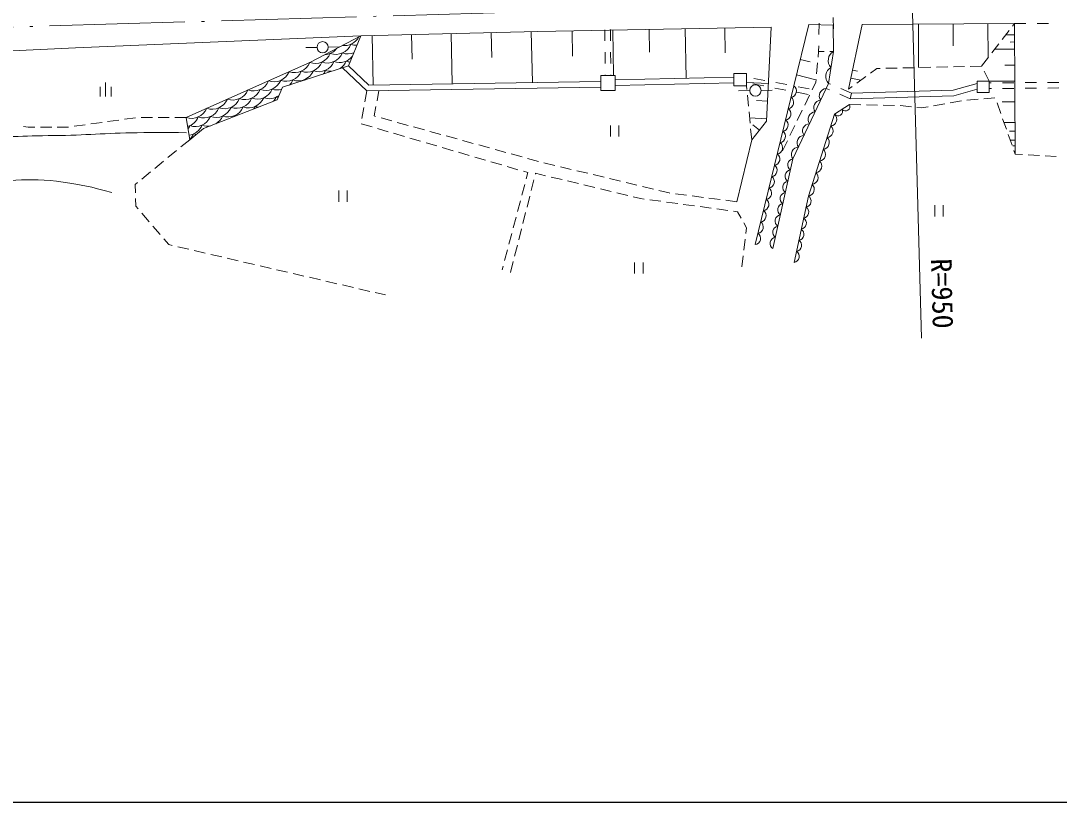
# Model space of a CAD drawing. Units: millimetres, scale not verified. Extents: x 40000 to 680000, y 20000 to 380000.
# Drawn here: x 172003 to 264193, y 205000 to 274344 of the extents above; entities that cross this region are included whole.
import ezdxf
from ezdxf.enums import TextEntityAlignment as Align

# ---------------------------------------------------------------- set-up
doc = ezdxf.new("R2010")
doc.units = ezdxf.units.MM
doc.header["$LTSCALE"] = 1000
doc.linetypes.add('LONG_DASHED_DOTTED', pattern=[15.25, 12, -1.5, 0.25, -1.5])
for name, color, linetype, lineweight in [('M-BGD', 7, 'Continuous', 13), ('M-BMK', 2, 'LONG_DASHED_DOTTED', 13), ('M-STR-HTXT', 7, 'Continuous', 13), ('M-TTL-BAND', 7, 'Continuous', 25)]:
    doc.layers.add(name, color=color, linetype=linetype, lineweight=lineweight)
doc.styles.add('ＭＳ ゴシック', font='')
doc.styles.get('ＭＳ ゴシック').set_extended_font_data('MS Gothic')

msp = doc.modelspace()

# ---------------------------------------------------------------- linework, layer by layer
at = {"layer": 'M-BGD'}
for p, q in [((241970, 274016), (240630, 268562)), ((244138, 273963), (241970, 274016)), ((242869, 274134), (242854, 273134)), ((244140, 273631), (244135, 274631)), ((244152, 271632), (244138, 273963)), ((246689, 274016), (245471, 268283)), ((260235, 274090), (246689, 274016)), ((251689, 274043), (251710, 270190)), ((254772, 274060), (254782, 272134)), ((257854, 274077), (257871, 271053)), ((260058, 273862), (260235, 274090)), ((260235, 274090), (261235, 274095)), ((260235, 274090), (260288, 262498)), ((262235, 274101), (263235, 274106)), ((202190, 273002), (176870, 271936)), ((197730, 270672), (202190, 273002)), ((202190, 273002), (201091, 270355)), ((217919, 273407), (202190, 273002)), ((203189, 273027), (203302, 268647)), ((206694, 273118), (206750, 270927)), ((210198, 273208), (210313, 268756)), ((213760, 273300), (213818, 271074)), ((217322, 273392), (217439, 268867)), ((238621, 273763), (217919, 273407)), ((220943, 273459), (220982, 271196)), ((223845, 273555), (223858, 272555)), ((224345, 273561), (224358, 272561)), ((224564, 273521), (224633, 269500)), ((227780, 273577), (227815, 271566)), ((230997, 273632), (231073, 269246)), ((234506, 273692), (234544, 271499)), ((238215, 265441), (238621, 273763)), ((259137, 272679), (259751, 273468)), ((260240, 273090), (259454, 273086)), ((197302, 271962), (198302, 271983)), ((199302, 272005), (200302, 272026)), ((242840, 272134), (242833, 271632)), ((244152, 271632), (244146, 272632)), ((258215, 271495), (258829, 272284)), ((260243, 272461), (259850, 272459)), ((176870, 271936), (159770, 271124)), ((223871, 271555), (223884, 270555)), ((224371, 271561), (224384, 270561)), ((242785, 271119), (242833, 271632)), ((242833, 271632), (243318, 271632)), ((243818, 271632), (244152, 271632)), ((257294, 270312), (257908, 271101)), ((260246, 271832), (258471, 271824)), ((186688, 265771), (197730, 270672)), ((201091, 270355), (195249, 268438)), ((202711, 268137), (200551, 270177)), ((241209, 270918), (242074, 270705)), ((242647, 269626), (242739, 270621)), ((249796, 270148), (248796, 270127)), ((251295, 270181), (250296, 270159)), ((252795, 270214), (251795, 270192)), ((254295, 270247), (253295, 270225)), ((255794, 270279), (254795, 270258)), ((257294, 270312), (256294, 270290)), ((257294, 270311), (257294, 270312)), ((260252, 270413), (259365, 270409)), ((223897, 269555), (223898, 269500)), ((224397, 269561), (224398, 269500)), ((235302, 269350), (224763, 269091)), ((238056, 269050), (237074, 269236)), ((240868, 269533), (242599, 269108)), ((245679, 269261), (246568, 269072)), ((245830, 269972), (246274, 269877)), ((247025, 269401), (246213, 268817)), ((248008, 270109), (247430, 269693)), ((248296, 270116), (248008, 270109)), ((257972, 268973), (257520, 269865)), ((179037, 267621), (179037, 268496)), ((179537, 267621), (179537, 268871)), ((180037, 267621), (180037, 268496)), ((195249, 268438), (194753, 267322)), ((223487, 268461), (202711, 268137)), ((235314, 268850), (224776, 268591)), ((238378, 268769), (236427, 268864)), ((236458, 268245), (236427, 268564)), ((237963, 268558), (236981, 268745)), ((237201, 254481), (240630, 268562)), ((239928, 268186), (238946, 268372)), ((240021, 268677), (239039, 268863)), ((241986, 268305), (241004, 268491)), ((242247, 268205), (242579, 268892)), ((242579, 268892), (242601, 269128)), ((243803, 268208), (243512, 268332)), ((243898, 268711), (243708, 268792)), ((245739, 267929), (244818, 268320)), ((245807, 268525), (245471, 268283)), ((260258, 268993), (257967, 268983)), ((258165, 268833), (257968, 268832)), ((258169, 268333), (257972, 268332)), ((260165, 268849), (259165, 268841)), ((260169, 268349), (259169, 268341)), ((262165, 268865), (261165, 268857)), ((262169, 268365), (261169, 268357)), ((264165, 268881), (263165, 268873)), ((264169, 268381), (263169, 268373)), ((202711, 268137), (202538, 267152)), ((203630, 267240), (203804, 268154)), ((235723, 268120), (236723, 268146)), ((236604, 266752), (236507, 267748)), ((237723, 268171), (238722, 268197)), ((241893, 267814), (240911, 268000)), ((241594, 266854), (242030, 267755)), ((245644, 267427), (244723, 267817)), ((245739, 267929), (245644, 267427)), ((254846, 267684), (245644, 267427)), ((256918, 268267), (254846, 267684)), ((255999, 267301), (256995, 267388)), ((257493, 267432), (258489, 267520)), ((194753, 267322), (188239, 264778)), ((202451, 266660), (202278, 265675)), ((203376, 265895), (203537, 266749)), ((238302, 267208), (237326, 267255)), ((245573, 266913), (246573, 266891)), ((247073, 266881), (248072, 266859)), ((248572, 266849), (249572, 266828)), ((250072, 266817), (250342, 266811)), ((250342, 266811), (251066, 266721)), ((251562, 266659), (251966, 266608)), ((251966, 266608), (252550, 266714)), ((253042, 266802), (254026, 266980)), ((254518, 267069), (255502, 267247)), ((258671, 267072), (259004, 266129)), ((260267, 267161), (259121, 267155)), ((180704, 265535), (179714, 265397)), ((182190, 265741), (181199, 265603)), ((183688, 265771), (182688, 265771)), ((185188, 265771), (184188, 265771)), ((186688, 265771), (185688, 265771)), ((186998, 263786), (186688, 265771)), ((203502, 265860), (203376, 265895)), ((204947, 265460), (203984, 265727)), ((236750, 265260), (236653, 266255)), ((238226, 265647), (236705, 265721)), ((240942, 265504), (241377, 266404)), ((259171, 265657), (259504, 264715)), ((172668, 264902), (172251, 264956)), ((173248, 264902), (172668, 264902)), ((174748, 264902), (173748, 264902)), ((176142, 264902), (175248, 264902)), ((176247, 264917), (176142, 264902)), ((177733, 265123), (176742, 264985)), ((179218, 265329), (178228, 265191)), ((188239, 264778), (186998, 263786)), ((202226, 265204), (203186, 264923)), ((203666, 264782), (204625, 264501)), ((206393, 265060), (205429, 265327)), ((207839, 264660), (206875, 264927)), ((224351, 265063), (224351, 264063)), ((225101, 264063), (225101, 265063)), ((236896, 263767), (236799, 264762)), ((236896, 263767), (238215, 265441)), ((237589, 264646), (236991, 265117)), ((240289, 264153), (240724, 265054)), ((260275, 265328), (259289, 265323)), ((186998, 263786), (186225, 263151)), ((205105, 264361), (206065, 264080)), ((206545, 263939), (207504, 263658)), ((209284, 264260), (208321, 264527)), ((210730, 263861), (209766, 264127)), ((212176, 263461), (211212, 263727)), ((235577, 258287), (236896, 263767)), ((239636, 262803), (240071, 263703)), ((259671, 264243), (260004, 263300)), ((260278, 264539), (259785, 264537)), ((260282, 263750), (259846, 263748)), ((185838, 262834), (185065, 262200)), ((207984, 263517), (208944, 263236)), ((209424, 263096), (210383, 262815)), ((213622, 263061), (212658, 263327)), ((215067, 262661), (214104, 262928)), ((260284, 263250), (260066, 263249)), ((260171, 262829), (260288, 262498)), ((184679, 261883), (183906, 261248)), ((210863, 262674), (211823, 262393)), ((212303, 262253), (213262, 261972)), ((213742, 261831), (214702, 261550)), ((216513, 262261), (215549, 262528)), ((217954, 261862), (216995, 262128)), ((217959, 261861), (217954, 261862)), ((260288, 262498), (260936, 262465)), ((261435, 262440), (262434, 262390)), ((262934, 262364), (263932, 262314)), ((183519, 260931), (182746, 260297)), ((215182, 261409), (216141, 261128)), ((216621, 260988), (217024, 260870)), ((219417, 261510), (218445, 261744)), ((220876, 261159), (219903, 261393)), ((222334, 260809), (221362, 261042)), ((182360, 259980), (182159, 259815)), ((217024, 260870), (216874, 260309)), ((217316, 259269), (217562, 260238)), ((217684, 260723), (217706, 260808)), ((217706, 260808), (218593, 260595)), ((219079, 260478), (220052, 260245)), ((220538, 260128), (221510, 259895)), ((223792, 260458), (222820, 260692)), ((225251, 260107), (224278, 260341)), ((226709, 259756), (225737, 259990)), ((182159, 259815), (182183, 259075)), ((200232, 259277), (200232, 258277)), ((200982, 258277), (200982, 259277)), ((216746, 259825), (216488, 258859)), ((221996, 259778), (222969, 259545)), ((223455, 259428), (224427, 259195)), ((224913, 259078), (225886, 258845)), ((228167, 259405), (227195, 259639)), ((229555, 259071), (228654, 259288)), ((229627, 259061), (229555, 259071)), ((182199, 258575), (182221, 257892)), ((216360, 258376), (216102, 257410)), ((216947, 257815), (217193, 258784)), ((226372, 258728), (227011, 258575)), ((227011, 258575), (227351, 258528)), ((227846, 258460), (228837, 258325)), ((229332, 258257), (230323, 258122)), ((231115, 258868), (230123, 258997)), ((232602, 258674), (231610, 258803)), ((234090, 258480), (233098, 258610)), ((235577, 258287), (234585, 258416)), ((182221, 257892), (182427, 257651)), ((182752, 257271), (183402, 256511)), ((216579, 256361), (216824, 257330)), ((230819, 258054), (231809, 257919)), ((232305, 257851), (233295, 257716)), ((233791, 257648), (234782, 257512)), ((235277, 257445), (235634, 257396)), ((235634, 257396), (235949, 256839)), ((253150, 257977), (253150, 256977)), ((253900, 256977), (253900, 257977)), ((215974, 256926), (215717, 255960)), ((236195, 256404), (236441, 255969)), ((183726, 256131), (184376, 255371)), ((215588, 255477), (215331, 254511)), ((216210, 254907), (216456, 255876)), ((236441, 255969), (236380, 255472)), ((184701, 254991), (185137, 254480)), ((185137, 254480), (185457, 254406)), ((236319, 254976), (236197, 253984)), ((185944, 254293), (186918, 254066)), ((187405, 253953), (188379, 253727)), ((188866, 253614), (189840, 253388)), ((215202, 254027), (214945, 253061)), ((215841, 253453), (216087, 254422)), ((190327, 253275), (191302, 253048)), ((191789, 252935), (192763, 252709)), ((215473, 251999), (215718, 252968)), ((226496, 252906), (226496, 251906)), ((227246, 251906), (227246, 252906)), ((236136, 253487), (236014, 252495)), ((193250, 252596), (194224, 252370)), ((194711, 252257), (195685, 252030)), ((196172, 251917), (197146, 251691)), ((214816, 252578), (214728, 252247)), ((197633, 251578), (198607, 251352)), ((199094, 251239), (200068, 251012)), ((200555, 250899), (201529, 250673)), ((202016, 250560), (202990, 250334)), ((203477, 250220), (204368, 250014))]:
    msp.add_line(p, q, dxfattribs=at)
for points in [[(244152, 271632), (243708, 268792), (243512, 268332), (240550, 262092), (238774, 254126)], [(223480, 268961), (202906, 268640), (201091, 270355)], [(256918, 268786), (254770, 268182), (245739, 267929)], [(240651, 252908), (241920, 258794), (244254, 266050), (245573, 266913)]]:
    msp.add_lwpolyline(points, dxfattribs=at)
for points in [[(223487, 269500), (224776, 269500), (224776, 268154), (223487, 268154)], [(235314, 269676), (236427, 269676), (236427, 268564), (235314, 268564)], [(256918, 268973), (257972, 268973), (257972, 267978), (256918, 267978)]]:
    msp.add_lwpolyline(points, close=True, dxfattribs=at)
for centre in [(198802, 271994), (237223, 268159)]:
    msp.add_circle(centre, 500, dxfattribs=at)
for centre, radius, start, end in [((200724, 273587), 1450, 263.24726, 331.92541), ((202552, 274398), 1450, 255.13176, 255.40764), ((199972, 272815), 1450, 250.32968, 337.53532), ((201800, 273627), 1450, 250.32968, 271.86836), ((198144, 272004), 1450, 250.32968, 337.53532), ((199221, 272044), 1450, 250.32968, 337.53532), ((198896, 272775), 1450, 273.59611, 321.57656), ((200297, 272084), 1450, 250.32968, 321.86045), ((201049, 272855), 1450, 250.32968, 290.94811), ((244597, 270835), 913, 119.16208, 223.04166), ((196316, 271193), 1450, 250.32968, 337.53532), ((197393, 271233), 1450, 250.32968, 337.53532), ((197068, 271964), 1450, 293.6005, 294.26473), ((198469, 271273), 1450, 250.32968, 337.53532), ((199545, 271313), 1450, 304.37557, 337.53532), ((201373, 272124), 1450, 250.32968, 264.20986), ((244375, 269415), 913, 119.16208, 223.04166), ((194488, 270381), 1450, 250.32968, 337.53532), ((195564, 270421), 1450, 250.32968, 337.53532), ((195240, 271153), 1450, 293.62944, 294.23579), ((196641, 270462), 1450, 250.32968, 337.53532), ((197717, 270502), 1450, 322.92427, 337.53532), ((199545, 271313), 1450, 250.32968, 271.94617), ((192660, 269570), 1450, 250.32968, 337.53532), ((192985, 268839), 1450, 250.32968, 337.53532), ((193736, 269610), 1450, 250.32968, 337.53532), ((193412, 270341), 1450, 293.66145, 294.20379), ((194813, 269650), 1450, 250.32968, 283.94113), ((194813, 269650), 1450, 315.54854, 337.53532), ((195889, 269690), 1450, 335.09764, 337.53532), ((197717, 270502), 1450, 250.32968, 253.39747), ((240305, 268108), 558, 278.17841, 54.44853), ((243535, 267684), 648, 91.99442, 217.20634), ((189004, 267947), 1450, 250.32968, 337.53532), ((190080, 267988), 1450, 250.32968, 337.53532), ((189756, 268719), 1450, 293.74087, 294.12436), ((190832, 268759), 1450, 250.32968, 337.53532), ((191157, 268028), 1450, 250.32968, 337.53532), ((191908, 268799), 1450, 250.32968, 337.53532), ((192233, 268068), 1450, 250.32968, 337.53532), ((191584, 269530), 1450, 293.69778, 294.16746), ((194061, 268879), 1450, 250.32968, 306.73832), ((193309, 268108), 1450, 321.2152, 337.53532), ((195137, 268919), 1450, 250.32968, 257.8671), ((240060, 267102), 558, 278.17841, 54.44853), ((187176, 267136), 1450, 250.32968, 337.53532), ((188252, 267176), 1450, 250.32968, 337.53532), ((187928, 267907), 1450, 293.79703, 294.0682), ((189329, 267216), 1450, 250.32968, 337.53532), ((190405, 267256), 1450, 250.32968, 337.53532), ((191481, 267296), 1450, 327.77923, 337.53532), ((193309, 268108), 1450, 250.32968, 261.44372), ((239816, 266097), 558, 278.17841, 54.44853), ((243041, 266644), 648, 91.99442, 217.20634), ((244558, 266305), 397, 219.95585, 26.40117), ((245217, 266736), 397, 219.95585, 26.40117), ((186424, 266365), 1450, 285.56585, 337.53532), ((187501, 266405), 1450, 250.32968, 337.53532), ((188577, 266445), 1450, 300.93104, 337.53532), ((189653, 266485), 1450, 333.45001, 337.53532), ((191481, 267296), 1450, 250.32968, 254.8797), ((239571, 265091), 558, 278.17841, 54.44853), ((242547, 265604), 648, 91.99442, 217.20634), ((243850, 265608), 598, 276.69673, 47.63956), ((185672, 265594), 1450, 324.17814, 337.53532), ((186749, 265634), 1450, 277.34124, 337.53532), ((188577, 266445), 1450, 250.32968, 281.72788), ((242053, 264564), 648, 91.99442, 217.20634), ((243517, 264571), 598, 276.69673, 47.63956), ((185997, 264862), 1450, 313.45602, 337.53532), ((187825, 265674), 1450, 250.32968, 259.99992), ((239326, 264085), 558, 278.17841, 54.44853), ((241560, 263524), 648, 91.99442, 217.20634), ((243184, 263535), 598, 276.69673, 47.63956), ((239081, 263079), 558, 278.17841, 54.44853), ((241066, 262484), 648, 91.99442, 217.20634), ((242850, 262498), 598, 276.69673, 47.63956), ((238836, 262074), 558, 278.17841, 54.44853), ((240631, 261552), 547, 98.52293, 236.34218), ((242517, 261462), 598, 276.69673, 47.63956), ((238591, 261068), 558, 278.17841, 54.44853), ((240409, 260556), 547, 98.52293, 236.34218), ((238346, 260062), 558, 278.17841, 54.44853), ((240187, 259560), 547, 98.52293, 236.34218), ((242183, 260425), 598, 276.69673, 47.63956), ((238101, 259056), 558, 278.17841, 54.44853), ((239965, 258564), 547, 98.52293, 236.34218), ((241850, 259389), 598, 276.69673, 47.63956), ((237856, 258051), 558, 278.17841, 54.44853), ((241633, 258343), 535, 278.04224, 57.63336), ((237611, 257045), 558, 278.17841, 54.44853), ((239743, 257568), 547, 98.52293, 236.34218), ((241422, 257362), 535, 278.04224, 57.63336), ((237366, 256039), 558, 278.17841, 54.44853), ((239521, 256573), 547, 98.52293, 236.34218), ((241210, 256381), 535, 278.04224, 57.63336), ((237121, 255033), 558, 278.17841, 54.44853), ((239299, 255577), 547, 98.52293, 236.34218), ((240999, 255400), 535, 278.04224, 57.63336), ((239077, 254581), 547, 98.52293, 236.34218), ((240788, 254419), 535, 278.04224, 57.63336), ((240576, 253438), 535, 278.04224, 57.63336)]:
    msp.add_arc(centre, radius, start, end, dxfattribs=at)
for points, knots in [([(186728, 264410), (184616, 264433), (184059, 264429), (182348, 264410), (179451, 264379), (177832, 264183), (174935, 264158), (172138, 264133), (170557, 263956), (167774, 264242), (166933, 264328), (166489, 264540), (165668, 264747), (163718, 265240), (162677, 265733), (160698, 266095), (158432, 266510), (157099, 266348), (154801, 266179), (151181, 265913), (149247, 264885), (145619, 264747), (142848, 264642), (141200, 264540), (138543, 265337), (136725, 265882), (135910, 266701), (134163, 267443), (132706, 268062), (131843, 268292), (130372, 268875), (127355, 270071), (125655, 270723), (122706, 272076), (119724, 273445), (117647, 273671), (115209, 275867), (114313, 276673), (114475, 277778), (113440, 278394), (112643, 278868), (111971, 278389), (111081, 278647), (108799, 279309), (107975, 280685), (105858, 281764), (104375, 282519), (103545, 282960), (101983, 283533), (100400, 284113), (99469, 284307), (97855, 284796), (96540, 285196), (95770, 285318), (94486, 285807), (93784, 286075), (93538, 286170), (92712, 286546)], [0, 0, 0, 0, 1, 1, 1, 2, 2, 2, 3, 3, 3, 4, 4, 4, 5, 5, 5, 6, 6, 6, 7, 7, 7, 8, 8, 8, 9, 9, 9, 10, 10, 10, 11, 11, 11, 12, 12, 12, 13, 13, 13, 14, 14, 14, 15, 15, 15, 16, 16, 16, 17, 17, 17, 18, 18, 18, 19, 19, 19, 19]), ([(121021, 270813), (123021, 269762), (123684, 269437), (125486, 268791), (127559, 268048), (128921, 268273), (130962, 267443), (132678, 266745), (133246, 265624), (134921, 264832), (137329, 263692), (138822, 263370), (141407, 262726), (144053, 262066), (145590, 261828), (148315, 261715), (151671, 261576), (153553, 262232), (156907, 262052), (158971, 261941), (160096, 261570), (162130, 261209), (164176, 260847), (165284, 260388), (167353, 260198), (170631, 259898), (172527, 260547), (175777, 260030), (177473, 259760), (178128, 259650), (180073, 259103)], [0, 0, 0, 0, 1, 1, 1, 2, 2, 2, 3, 3, 3, 4, 4, 4, 5, 5, 5, 6, 6, 6, 7, 7, 7, 8, 8, 8, 9, 9, 9, 10, 10, 10, 10])]:
    msp.add_open_spline(points, degree=3, knots=knots, dxfattribs=at)
at = {"layer": 'M-BMK'}
msp.add_line((144079, 272977), (251136, 276157), dxfattribs=at)
at = {"layer": 'M-STR-HTXT'}
msp.add_line((251136, 276157), (251954, 246168), dxfattribs=at)
at = {"layer": 'M-TTL-BAND'}
msp.add_line((40000, 205000), (579000, 205000), dxfattribs=at)

# ---------------------------------------------------------------- texts
at = {"layer": 'M-STR-HTXT', "style": 'ＭＳ ゴシック'}
msp.add_text('R=950', height=1833, rotation=271.562, dxfattribs=at).set_placement((252347, 250102), align=Align.BOTTOM_CENTER)

doc.saveas('drawing.dxf')
